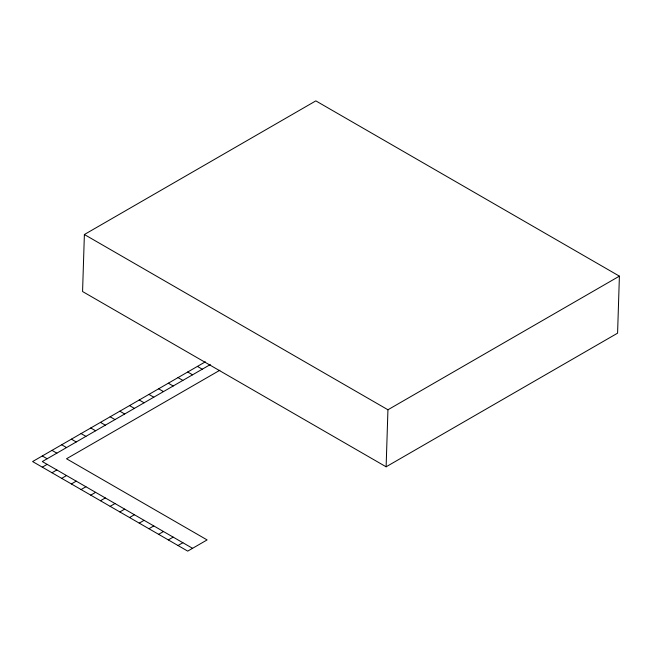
<?xml version="1.0" encoding="UTF-8"?>
<svg xmlns="http://www.w3.org/2000/svg" width="652" height="652" viewBox="0 0 652 652"><rect width="100%" height="100%" fill="white"/><g stroke="black" fill="none" stroke-linecap="round" stroke-linejoin="round"><path stroke-width="0.98" d="M84.385 234.516L82.568 291.534L386.123 466.799L617.583 333.164L619.4 276.146L315.837 100.881L84.385 234.516L387.94 409.774L619.4 276.146M386.123 466.799L387.94 409.774M205.339 361.836L32.6 461.559L187.711 551.119L207.1 539.921L66.528 458.763L219.879 370.23M210.303 364.566L42.298 461.559L192.56 548.316M42.298 467.158L47.14 464.363M51.989 472.757L56.838 469.962M61.687 478.356L66.528 475.552M71.378 483.947L76.227 481.152M81.076 489.546L85.917 486.751M90.767 495.145L95.616 492.35M100.465 500.744L105.306 497.941M110.155 506.335L115.005 503.54M119.854 511.934L124.695 509.139M129.544 517.533L134.393 514.738M139.243 523.132L144.084 520.329M148.933 528.731L153.782 525.928M158.632 534.322L163.473 531.527M168.322 539.921L173.171 537.126M178.02 545.52L182.862 542.717M197.409 366.408L202.259 369.211M187.711 372.007L192.56 374.81M178.02 377.606L182.862 380.401M168.322 383.205L173.171 386M158.632 388.796L163.473 391.599M148.933 394.395L153.782 397.198M139.243 399.994L144.084 402.789M129.544 405.593L134.393 408.388M119.854 411.192L124.695 413.987M110.155 416.783L115.005 419.586M100.465 422.382L105.306 425.177M90.767 427.981L95.616 430.776M81.076 433.58L85.917 436.375M71.378 439.171L76.227 441.974M61.687 444.77L66.528 447.565M51.989 450.369L56.838 453.164M42.298 455.968L47.14 458.763"/></g></svg>
